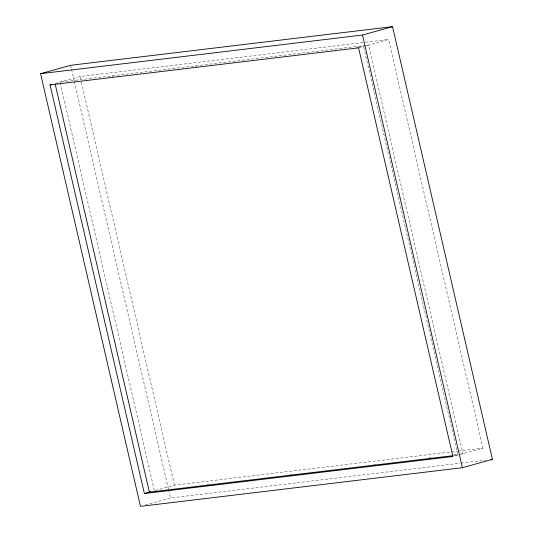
<?xml version="1.0" encoding="UTF-8"?>
<svg xmlns="http://www.w3.org/2000/svg" width="533" height="533" viewBox="0 0 533 533"><rect width="100%" height="100%" fill="white"/><g stroke="black" fill="none" stroke-linecap="round" stroke-linejoin="round"><path stroke-width="0.4" stroke-dasharray="2.67 2" d="M55.052 83.494L80.083 76.512L364.685 42.347M358.576 47.85L388.61 39.475L482.951 448.113L453.71 456.268M155.456 490.44L174.424 485.15L450.778 451.971M145.203 505.031L170.493 497.975L460.239 463.19M365.511 42.247L388.61 39.475M365.285 45.452L60.062 82.095L154.403 490.733M366.111 45.352L368.589 45.058L462.93 453.696L458.806 454.189M56.705 83.295L58.357 83.095M111.977 76.659L113.629 76.459M195.298 66.658L196.944 66.458M356.157 47.344L358.636 47.051M359.455 46.951L363.586 46.451L457.927 455.089L453.796 455.588M451.604 451.877L457.374 451.178M458.2 451.085L482.951 448.113M207.197 484.397L208.849 484.197M290.518 474.39L292.164 474.197M373.833 464.39L375.485 464.19M429.105 457.754L430.757 457.554M453.856 454.782L457.98 454.289M461.065 463.09L485.83 460.119M80.083 76.512L81.203 81.376M81.389 82.189L174.424 485.15M70.603 65.299L71.349 68.544M71.535 69.35L74.154 80.696M74.34 81.502L168.435 489.061M168.621 489.874L170.493 497.975"/><path stroke-width="0.8" d="M40.568 73.674L70.603 65.299L392.541 26.65L492.432 459.326L462.397 467.701L140.459 506.35L40.568 73.674L362.507 35.025L392.541 26.65M50.049 84.887L358.576 47.85L452.917 456.488L144.39 493.525L50.049 84.887L51.628 84.447M144.39 493.525L150.712 491.766M452.977 455.682L149.393 492.132L55.245 84.307M490.78 459.519L492.432 459.326M362.507 35.025L462.397 467.701"/></g></svg>
